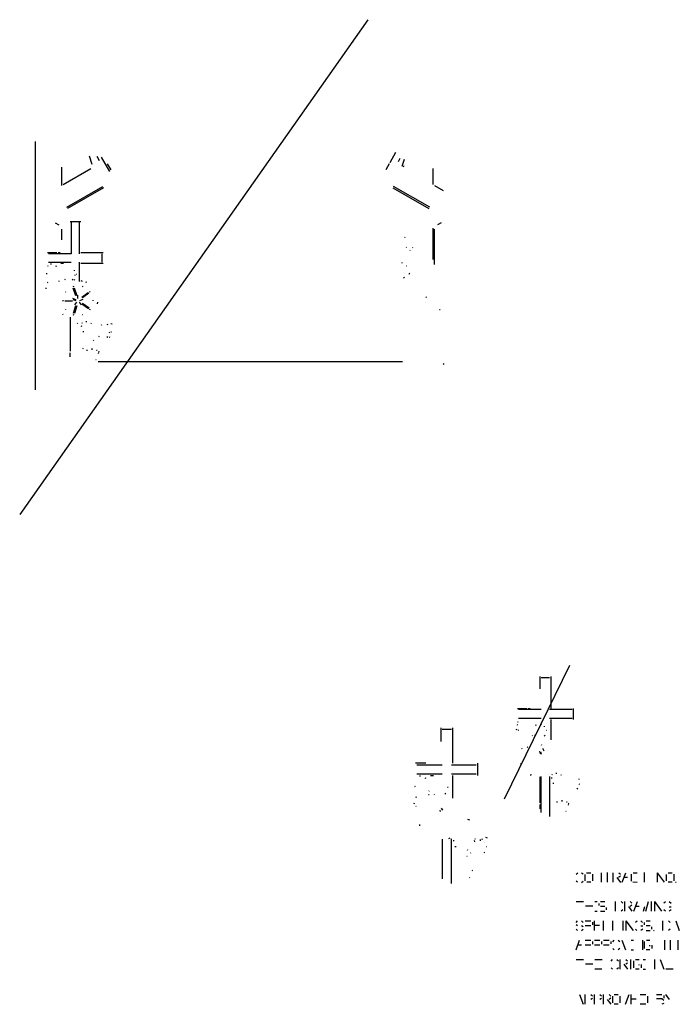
# Model space of a CAD drawing. Header units: metres. Extents: x -51 to 101, y -8 to 48.
# Drawn here: x -51.3 to -14.1, y -7.4 to 48.1 of the extents above; entities that cross this region are included whole.
import ezdxf

# ---------------------------------------------------------------- set-up
doc = ezdxf.new("R2010")
doc.units = ezdxf.units.M

msp = doc.modelspace()

# ---------------------------------------------------------------- linework, layer by layer
at = {"layer": 'MCD_Layer_0'}
for p, q in [((-31.690814, 48.06106), (-51.300009, 20.177465)), ((-30.43313, 40.015837), (-30.102451, 40.588591)), ((-47.208967, 39.904142), (-47.357851, 40.361824)), ((-46.946581, 40.372475), (-46.828223, 40.128471)), ((-46.216936, 39.514088), (-46.68424, 40.323483)), ((-29.885415, 40.230498), (-29.972963, 40.04987)), ((-29.755813, 39.803365), (-29.623545, 40.210255)), ((-48.924955, 38.721262), (-48.924955, 39.747023)), ((-48.844955, 38.76745), (-47.283632, 39.66888)), ((-46.373918, 39.941599), (-46.17316, 39.593876)), ((-30.475992, 39.941599), (-30.67675, 39.593876)), ((-29.666142, 39.826678), (-29.690314, 39.752372)), ((-28.004955, 38.76745), (-28.004955, 39.671643)), ((-48.650213, 37.48847), (-46.620001, 38.660613)), ((-46.580518, 38.593233), (-48.610306, 37.421335)), ((-30.269392, 38.593233), (-28.239603, 37.421335)), ((-28.199697, 37.48847), (-30.229908, 38.660613)), ((-27.924955, 38.721262), (-27.439667, 38.441081)), ((-49.303257, 36.623574), (-49.088889, 36.510059)), ((-48.461854, 36.695783), (-47.850955, 36.695783)), ((-48.391555, 36.625481), (-48.391555, 34.875078)), ((-47.921254, 34.875078), (-47.921254, 36.625481)), ((-27.546653, 36.623574), (-27.761021, 36.510059)), ((-29.596572, 35.787737), (-29.583836, 35.824005)), ((-29.526067, 35.220435), (-29.508134, 35.242092)), ((-29.326689, 35.052716), (-29.297892, 35.075897)), ((-29.160198, 35.201461), (-29.141406, 35.221776)), ((-49.738354, 34.945378), (-49.210554, 34.945378)), ((-48.391555, 34.875078), (-49.668054, 34.875078)), ((-49.139754, 34.945378), (-49.010855, 34.945378)), ((-47.850955, 34.945378), (-46.587854, 34.945378)), ((-46.658253, 34.394278), (-46.658253, 34.875078)), ((-49.714555, 34.177678), (-49.704454, 34.211978)), ((-49.668054, 34.394278), (-48.391555, 34.394278)), ((-49.517754, 34.272178), (-49.518354, 34.325378)), ((-49.251155, 34.163478), (-49.232353, 34.213378)), ((-48.835054, 34.323978), (-48.974954, 34.323978)), ((-48.209154, 33.914378), (-48.220155, 33.947978)), ((-47.921254, 33.316802), (-47.921254, 34.394278)), ((-46.587854, 34.323978), (-47.850955, 34.323978)), ((-29.774678, 34.370568), (-29.773684, 34.347207)), ((-29.504297, 34.183516), (-29.485702, 34.195778)), ((-49.801754, 33.751678), (-49.759453, 33.769178)), ((-49.088754, 33.335878), (-49.054554, 33.343978)), ((-48.777154, 33.440378), (-48.746954, 33.427478)), ((-48.339054, 33.439578), (-48.292554, 33.386378)), ((-48.235054, 33.427478), (-48.199653, 33.387078)), ((-48.216755, 33.687078), (-48.170454, 33.670479)), ((-48.113754, 33.724878), (-48.093653, 33.717778)), ((-47.850955, 33.35741), (-47.775639, 33.33357)), ((-29.616525, 33.531437), (-29.680514, 33.490177)), ((-29.333438, 33.771021), (-29.368774, 33.703107)), ((-49.788754, 32.909578), (-49.848053, 32.917578)), ((-49.693754, 33.225178), (-49.735253, 33.254078)), ((-48.254386, 33.035381), (-48.312181, 33.016116)), ((-47.524617, 33.257172), (-47.580198, 33.273672)), ((-47.327029, 32.703423), (-47.363194, 32.752441)), ((-48.856111, 32.195174), (-48.85663, 32.25595)), ((-28.384125, 32.438134), (-28.409641, 32.41606)), ((-47.356192, 31.718871), (-47.320765, 31.768366)), ((-46.909283, 32.054389), (-46.901417, 32.14985)), ((-28.428726, 32.11469), (-28.444409, 32.112184)), ((-27.617054, 31.71947), (-27.647229, 31.711593)), ((-48.843838, 31.427069), (-48.874015, 31.471166)), ((-48.461854, 31.29003), (-48.461854, 29.388237)), ((-48.301491, 31.442413), (-48.24348, 31.423939)), ((-47.560954, 31.079837), (-47.560353, 31.026537)), ((-48.061015, 30.987246), (-48.041683, 30.937211)), ((-47.783754, 30.782237), (-47.831155, 30.785037)), ((-47.777553, 30.975637), (-47.789654, 30.941637)), ((-47.274954, 30.967737), (-47.293753, 30.917837)), ((-46.712654, 30.885737), (-46.700054, 30.840537)), ((-46.347054, 30.901137), (-46.364155, 30.842337)), ((-46.173855, 30.940737), (-46.084254, 30.920537)), ((-47.680354, 30.473637), (-47.746654, 30.470337)), ((-47.156554, 30.013837), (-47.144854, 29.979537)), ((-46.857253, 30.229537), (-46.824654, 30.213537)), ((-46.328254, 30.147937), (-46.396554, 30.186237)), ((-46.265154, 30.193237), (-46.224953, 30.170737)), ((-46.212954, 30.424937), (-46.259352, 30.441437)), ((-46.156354, 30.479437), (-46.136155, 30.472137)), ((-47.707253, 29.515537), (-47.736354, 29.532237)), ((-47.517654, 29.453637), (-47.518155, 29.401137)), ((-47.230253, 29.538337), (-47.229653, 29.467537)), ((-46.933254, 29.421037), (-46.978254, 29.425437)), ((-48.461854, 29.057237), (-48.461854, 29.293537)), ((-47.003254, 28.914537), (-46.989855, 28.907437)), ((-46.833654, 29.256637), (-46.876755, 29.267637)), ((-46.812753, 29.332237), (-46.862453, 29.341137)), ((-27.392251, 28.671164), (-27.43455, 28.632699)), ((-20.31611, 11.669095), (-24.007998, 4.134013)), ((-21.981602, 10.363934), (-21.981602, 11.055135)), ((-21.441002, 10.984833), (-21.911303, 10.984833)), ((-21.370703, 11.055135), (-21.370703, 9.255934)), ((-23.258102, 9.255934), (-22.730302, 9.255934)), ((-21.911303, 9.185634), (-23.187802, 9.185634)), ((-22.659502, 9.255934), (-22.530603, 9.255934)), ((-20.178001, 9.185634), (-21.441002, 9.185634)), ((-20.107602, 9.255934), (-20.107602, 8.634534)), ((-23.298402, 8.345635), (-23.247201, 8.334035)), ((-23.234303, 8.488234), (-23.224202, 8.522534)), ((-23.187802, 8.704835), (-21.911303, 8.704835)), ((-22.235903, 8.345534), (-22.218102, 8.282334)), ((-21.930702, 8.394634), (-21.921502, 8.339834)), ((-21.441002, 8.704835), (-20.178001, 8.704835)), ((-21.370703, 8.634534), (-21.370703, 7.483434)), ((-27.576378, 8.158664), (-27.576378, 7.390665)), ((-27.498278, 8.080565), (-26.975778, 8.080565)), ((-26.897678, 6.159565), (-26.897678, 8.158664)), ((-23.321502, 8.062235), (-23.279201, 8.079734)), ((-23.223903, 8.026534), (-23.172302, 8.047835)), ((-21.728902, 8.224934), (-21.739903, 8.258535)), ((-21.633502, 8.035434), (-21.613401, 8.028334)), ((-22.431002, 7.707635), (-22.415402, 7.736134)), ((-22.296902, 7.750934), (-22.266702, 7.738034)), ((-21.754802, 7.738034), (-21.719401, 7.697634)), ((-22.995302, 6.957234), (-23.016602, 7.003734)), ((-22.678302, 7.043034), (-22.707402, 7.094334)), ((-22.014202, 6.841735), (-21.970903, 6.689533)), ((-21.895202, 6.658234), (-21.929702, 6.779434)), ((-21.907002, 7.196034), (-21.923101, 7.164934)), ((-21.746101, 6.846534), (-21.820501, 6.990334)), ((-28.408278, 6.159565), (-28.994778, 6.159565)), ((-25.494178, 5.469165), (-25.494178, 6.159565)), ((-23.041203, 6.089834), (-23.046502, 6.160634)), ((-28.916578, 6.081465), (-27.498278, 6.081465)), ((-26.975778, 6.081465), (-25.572378, 6.081465)), ((-22.508303, 5.479534), (-22.488002, 5.550234)), ((-21.080702, 5.627134), (-21.080101, 5.573834)), ((-27.498278, 5.547265), (-28.916578, 5.547265)), ((-28.750278, 5.470665), (-28.749678, 5.411565)), ((-28.432478, 5.346265), (-28.453378, 5.290765)), ((-28.146478, 5.469165), (-27.991078, 5.469165)), ((-25.572378, 5.547265), (-26.975778, 5.547265)), ((-26.897678, 4.189665), (-26.897678, 5.469165)), ((-21.981602, 3.935534), (-21.981602, 5.393734)), ((-21.911303, 3.392034), (-21.911303, 5.415434)), ((-21.441002, 5.420334), (-21.441002, 3.159734)), ((-21.303502, 5.329534), (-21.350903, 5.332334)), ((-21.297301, 5.522934), (-21.309402, 5.488934)), ((-21.200102, 5.020934), (-21.266402, 5.017634)), ((-20.794702, 5.515034), (-20.813501, 5.465134)), ((-19.757602, 5.241334), (-19.788701, 5.263934)), ((-29.018178, 4.852665), (-29.065178, 4.833265)), ((-27.285078, 4.428165), (-27.324378, 4.472965)), ((-27.167278, 4.795565), (-27.189578, 4.803465)), ((-19.848002, 4.695234), (-19.916302, 4.733534)), ((-19.732702, 4.972234), (-19.7791, 4.988734)), ((-29.116578, 3.906465), (-29.050778, 3.897565)), ((-28.991278, 4.280365), (-28.945178, 4.248265)), ((-28.234978, 4.380265), (-28.260878, 4.377865)), ((-21.037402, 4.000934), (-21.037903, 3.948434)), ((-20.750001, 4.085634), (-20.749401, 4.014834)), ((-20.453002, 3.968334), (-20.498002, 3.972734)), ((-20.332501, 3.879534), (-20.382201, 3.888434)), ((-21.981602, 3.604534), (-21.981602, 3.840834)), ((-20.523002, 3.461834), (-20.509603, 3.454734)), ((-20.353402, 3.803934), (-20.396503, 3.814934)), ((-25.937478, 2.962265), (-26.053778, 3.001865)), ((-28.777378, 2.715665), (-28.772478, 2.642765)), ((-27.498278, 1.884065), (-27.498278, -0.355835)), ((-27.064578, 1.945365), (-27.147978, 1.902165)), ((-26.975778, -0.613935), (-26.975778, 1.897265)), ((-26.822978, 1.796865), (-26.875578, 1.799965)), ((-25.664378, 1.734565), (-25.684078, 1.804865)), ((-25.618878, 1.861665), (-25.632878, 1.911865)), ((-25.346678, 1.795365), (-25.328078, 1.859665)), ((-25.245578, 1.863665), (-25.226678, 1.928965)), ((-24.934678, 1.950565), (-25.034178, 1.973065)), ((-26.708078, 1.454065), (-26.781778, 1.450365)), ((-25.887478, 1.118965), (-25.900878, 1.096165)), ((-25.090978, 1.117465), (-25.135678, 1.142465)), ((-24.992278, 1.452365), (-25.014778, 1.460465)), ((-25.767278, 0.101765), (-25.815178, 0.113965)), ((-25.955778, -0.278335), (-25.940878, -0.286235)), ((-19.953795, -0.08396), (-19.857999, -0.00286)), ((-19.873483, -0.545832), (-19.953795, -0.478579)), ((-19.641259, -0.00286), (-19.546431, -0.069124)), ((-19.641011, -0.546049), (-19.54574, -0.478294)), ((-19.436983, -0.463852), (-19.436983, -0.095936)), ((-19.356671, -0.001978), (-19.12348, -0.001978)), ((-19.124447, -0.54594), (-19.355703, -0.54594)), ((-19.028652, -0.084068), (-19.028652, -0.463852)), ((-18.511702, -0.54594), (-18.511702, -0.002967)), ((-18.185198, -0.54594), (-18.185198, -0.000989)), ((-17.865413, -0.545373), (-17.865413, -0.001556)), ((-17.660822, -0.273537), (-17.456662, -0.546507)), ((-17.457629, -0.205296), (-17.553419, -0.273537)), ((-17.552452, -0.001556), (-17.457629, -0.083646)), ((-17.348922, -0.54594), (-17.144894, -0.002123)), ((-17.241918, -0.260558), (-17.048386, -0.260559)), ((-16.831977, -0.478579), (-16.831977, -0.08396)), ((-16.519193, -0.546049), (-16.751665, -0.545832)), ((-16.736182, -0.00286), (-16.519442, -0.00286)), ((-16.097286, -0.54594), (-16.097286, -0.000989)), ((-15.369866, -0.54594), (-15.369866, -0.002967)), ((-14.961535, -0.54594), (-15.369866, -0.002967)), ((-14.852916, -0.463852), (-14.852916, -0.095936)), ((-14.772604, -0.001978), (-14.539413, -0.001978)), ((-14.540381, -0.54594), (-14.771636, -0.54594)), ((-14.444585, -0.084068), (-14.444585, -0.463852)), ((-19.940214, -1.631749), (-19.538662, -1.631749)), ((-18.897478, -1.633727), (-18.764915, -1.633727)), ((-18.569741, -1.633727), (-18.337512, -1.633727)), ((-17.727426, -2.176628), (-17.727426, -1.63281)), ((-17.413447, -1.63281), (-17.319593, -1.713911)), ((-17.21093, -2.176133), (-17.21093, -1.632315)), ((-16.897968, -1.632315), (-16.803146, -1.714404)), ((-16.694438, -2.176699), (-16.490416, -1.632884)), ((-16.015486, -2.174226), (-15.879053, -1.630265)), ((-15.700318, -2.176699), (-15.700318, -1.633727)), ((-15.521528, -2.176699), (-15.521528, -1.633727)), ((-15.113197, -2.176699), (-15.521528, -1.633727)), ((-15.004578, -1.700981), (-14.908782, -1.633727)), ((-14.704622, -1.633727), (-14.597214, -1.714827)), ((-19.415948, -1.878582), (-19.00859, -1.878582)), ((-18.899413, -2.176699), (-18.759109, -2.176699)), ((-18.651016, -1.850323), (-18.651016, -1.729662)), ((-18.33848, -1.905708), (-18.569741, -1.905708)), ((-18.569741, -2.176699), (-18.33848, -2.176699)), ((-18.243658, -2.096589), (-18.243658, -1.972961)), ((-17.319593, -2.095674), (-17.415383, -2.176771)), ((-17.006338, -1.904297), (-16.802178, -2.177266)), ((-16.803146, -1.836055), (-16.898936, -1.904297)), ((-16.587434, -1.891317), (-16.393902, -1.891319)), ((-16.149984, -2.178183), (-16.083219, -1.916093)), ((-14.923298, -2.176699), (-15.004578, -2.0956)), ((-14.70559, -1.918564), (-14.596247, -1.918564)), ((-14.596247, -2.096589), (-14.704622, -2.176699)), ((-19.953989, -2.816835), (-19.872714, -2.7209)), ((-19.640485, -2.7209), (-19.547598, -2.801011)), ((-19.438106, -2.72055), (-19.125067, -2.72055)), ((-18.921576, -3.263801), (-18.921576, -2.719983)), ((-18.405853, -3.263872), (-18.405853, -2.7209)), ((-17.889992, -3.263872), (-17.889992, -2.7209)), ((-17.303899, -3.263872), (-17.303899, -2.7209)), ((-17.125109, -3.263872), (-17.125109, -2.7209)), ((-16.716778, -3.263872), (-17.125109, -2.7209)), ((-16.608154, -2.788154), (-16.512358, -2.7209)), ((-16.308198, -2.7209), (-16.20079, -2.802)), ((-16.00999, -2.7209), (-15.777761, -2.7209)), ((-15.058962, -3.263801), (-15.058962, -2.719983)), ((-14.744983, -2.719983), (-14.651128, -2.801084)), ((-14.33945, -2.720056), (-14.136252, -3.264018)), ((-19.872714, -2.992881), (-19.953989, -2.937496)), ((-19.953989, -3.182773), (-19.872714, -3.263872)), ((-19.546631, -3.060134), (-19.641453, -2.992881)), ((-19.641453, -3.263872), (-19.546631, -3.183762)), ((-19.125067, -2.992531), (-19.43857, -2.992531)), ((-19.030239, -2.787804), (-19.030239, -2.938135)), ((-18.921863, -2.96526), (-18.635455, -2.96526)), ((-16.526873, -3.263872), (-16.608154, -3.182773)), ((-16.309166, -3.005737), (-16.199822, -3.005737)), ((-16.199822, -3.183762), (-16.308198, -3.263872)), ((-16.091264, -2.937496), (-16.091264, -2.816835)), ((-15.778729, -2.992881), (-16.00999, -2.992881)), ((-16.00999, -3.263872), (-15.778729, -3.263872)), ((-15.683906, -3.183762), (-15.683906, -3.060134)), ((-14.651128, -3.182847), (-14.746919, -3.263944)), ((-19.954873, -4.351045), (-19.750852, -3.807229)), ((-19.438106, -3.807723), (-19.125067, -3.807723)), ((-19.030239, -3.874977), (-19.030239, -4.025308)), ((-18.921703, -3.807723), (-18.608664, -3.807723)), ((-18.513836, -3.874977), (-18.513836, -4.025308)), ((-18.405195, -3.806661), (-18.092234, -3.806661)), ((-17.887758, -3.901041), (-17.807446, -3.807083)), ((-17.574255, -3.807083), (-17.479427, -3.889173)), ((-17.371356, -3.804116), (-17.16719, -4.351045)), ((-16.852503, -3.808073), (-16.719941, -3.808073)), ((-16.197655, -4.351045), (-16.197655, -3.808073)), ((-16.08903, -4.269946), (-16.08903, -3.875327)), ((-15.993235, -3.808073), (-15.789075, -3.808073)), ((-14.946517, -4.351045), (-14.946517, -3.806095)), ((-14.626732, -4.351467), (-14.626732, -3.806661)), ((-14.219053, -3.806661), (-14.219053, -4.350624)), ((-19.847869, -4.065663), (-19.654337, -4.065664)), ((-19.125067, -4.079704), (-19.43857, -4.079704)), ((-18.608664, -4.079704), (-18.922167, -4.079704)), ((-18.093201, -4.078643), (-18.404769, -4.078643)), ((-17.997411, -3.88875), (-17.997411, -4.010401)), ((-17.806478, -4.351045), (-17.887758, -4.268958)), ((-17.479427, -4.268958), (-17.575223, -4.351045)), ((-16.854439, -4.351045), (-16.714135, -4.351045)), ((-15.789075, -4.351045), (-16.00775, -4.351045)), ((-15.790042, -4.134449), (-15.790042, -4.09291)), ((-15.680699, -4.09291), (-15.680699, -4.270935)), ((-19.940214, -4.893267), (-19.538662, -4.893267)), ((-18.899833, -4.894329), (-18.490827, -4.894329)), ((-17.976365, -4.988214), (-17.896053, -4.894256)), ((-17.662862, -4.894256), (-17.568034, -4.976346)), ((-17.459354, -5.437652), (-17.459354, -4.893834)), ((-17.146393, -4.893834), (-17.051571, -4.975923)), ((-16.871746, -5.438218), (-16.871746, -4.895246)), ((-16.692956, -5.357119), (-16.692956, -4.9625)), ((-16.597161, -4.895246), (-16.393001, -4.895246)), ((-16.173568, -4.895246), (-16.041005, -4.895246)), ((-15.518714, -5.438218), (-15.518714, -4.895246)), ((-15.207007, -4.894402), (-15.003815, -5.438364)), ((-19.415948, -5.140101), (-19.00859, -5.140101)), ((-18.492763, -5.43829), (-18.899833, -5.438147)), ((-17.895085, -5.438218), (-17.976365, -5.356131)), ((-17.568034, -5.356131), (-17.66383, -5.438218)), ((-17.254763, -5.165816), (-17.050603, -5.438785)), ((-17.051571, -5.097574), (-17.147361, -5.165816)), ((-16.393001, -5.438218), (-16.611676, -5.438218)), ((-16.393968, -5.221622), (-16.393968, -5.180083)), ((-16.284625, -5.180083), (-16.284625, -5.358108)), ((-16.175503, -5.438218), (-16.035199, -5.438218)), ((-14.486926, -5.438218), (-14.894284, -5.438218)), ((-19.750852, -6.874424), (-19.547654, -7.418386)), ((-19.438106, -7.41824), (-19.438106, -6.874919)), ((-19.125067, -6.874919), (-19.030239, -6.942171)), ((-19.030239, -7.092503), (-19.125067, -7.146899)), ((-18.921703, -7.41824), (-18.921703, -6.874919)), ((-18.608664, -6.874919), (-18.513836, -6.942171)), ((-18.513836, -7.092503), (-18.608664, -7.146899)), ((-18.405195, -7.417674), (-18.405195, -6.873858)), ((-18.200604, -7.145838), (-17.996444, -7.418807)), ((-17.997411, -7.077595), (-18.093201, -7.145838)), ((-18.092234, -6.873858), (-17.997411, -6.955945)), ((-17.887758, -7.336153), (-17.887758, -6.968236)), ((-17.807446, -6.874278), (-17.574255, -6.874278)), ((-17.479427, -6.956368), (-17.479427, -7.336153)), ((-17.16719, -7.41824), (-16.963992, -6.871311)), ((-16.855146, -7.119628), (-16.568738, -7.119628)), ((-16.854859, -7.418169), (-16.854859, -6.874351)), ((-16.339103, -6.874351), (-16.025124, -6.874351)), ((-15.93127, -6.95545), (-15.93127, -7.337215)), ((-15.102928, -7.119382), (-15.415464, -7.119382)), ((-15.415049, -6.875094), (-15.113573, -6.875094)), ((-15.102928, -7.119382), (-15.007138, -7.187625)), ((-15.007138, -6.929489), (-15.007138, -7.078833)), ((-14.694956, -7.145269), (-14.898154, -6.874278)), ((-17.575223, -7.41824), (-17.806478, -7.41824)), ((-16.02706, -7.418312), (-16.339103, -7.418169)), ((-15.007138, -7.364658), (-15.116476, -7.418066))]:
    msp.add_line(p, q, dxfattribs=at)
at = {"layer": 'MCD_Layer_1'}
for p, q in [((-50.424955, 41.203508), (-50.424955, 27.203508)), ((-48.924955, 35.661711), (-48.924955, 36.263866)), ((-28.004955, 34.554491), (-28.004955, 36.30999)), ((-27.924955, 34.261463), (-27.924955, 36.263866)), ((-48.715412, 32.716267), (-48.702493, 32.734311)), ((-48.143639, 32.508942), (-48.283275, 32.929472)), ((-48.225483, 32.948738), (-48.085847, 32.528209)), ((-47.773018, 33.043263), (-47.751896, 33.036549)), ((-48.321797, 32.198728), (-48.764951, 32.195715)), ((-48.314915, 32.303366), (-48.132466, 32.245459)), ((-48.119891, 32.284935), (-48.302358, 32.342753)), ((-48.041873, 32.534742), (-48.04057, 32.343353)), ((-47.906094, 32.246978), (-47.724405, 32.307335)), ((-47.793419, 32.435355), (-47.436712, 32.698243)), ((-47.400548, 32.649223), (-47.757327, 32.386447)), ((-47.170816, 32.248062), (-47.170716, 32.225919)), ((-48.695633, 31.718998), (-48.708669, 31.736869)), ((-48.273837, 31.529394), (-48.139859, 31.951703)), ((-48.081719, 31.933391), (-48.215896, 31.51103)), ((-48.101371, 32.15191), (-48.212799, 31.99641)), ((-47.82234, 31.998957), (-47.935939, 32.153039)), ((-47.430527, 31.772029), (-47.790675, 32.030141)), ((-47.755159, 32.079618), (-47.394991, 31.821597)), ((-47.74102, 31.429577), (-47.762012, 31.422593)), ((-29.727047, 28.783508), (-46.88529, 28.783508)), ((-28.229278, 4.602364), (-28.244478, 4.581665)), ((-27.955778, 4.422165), (-27.940678, 4.407366)), ((-28.976378, 3.750066), (-28.961578, 3.747266)), ((-27.636078, 3.525865), (-27.603978, 3.438965)), ((-27.461778, 3.525365), (-27.539578, 3.631265)), ((-25.105278, 1.698865), (-25.117878, 1.702165)), ((-26.077978, 1.277665), (-26.085578, 1.254765)), ((-26.113178, 0.926665), (-26.096578, 0.921065))]:
    msp.add_line(p, q, dxfattribs=at)
at = {"layer": 'MCD_Layer_5'}
for p, q in [((-14.348424, -0.54594), (-14.33533, -0.532555)), ((-14.322236, -0.547427), (-14.33533, -0.559325)), ((-15.588852, -3.264007), (-15.57516, -3.277334)), ((-15.561734, -3.26374), (-15.575033, -3.250545)), ((-15.561734, -3.304925), (-15.54817, -3.29133))]:
    msp.add_line(p, q, dxfattribs=at)

doc.saveas('drawing.dxf')
